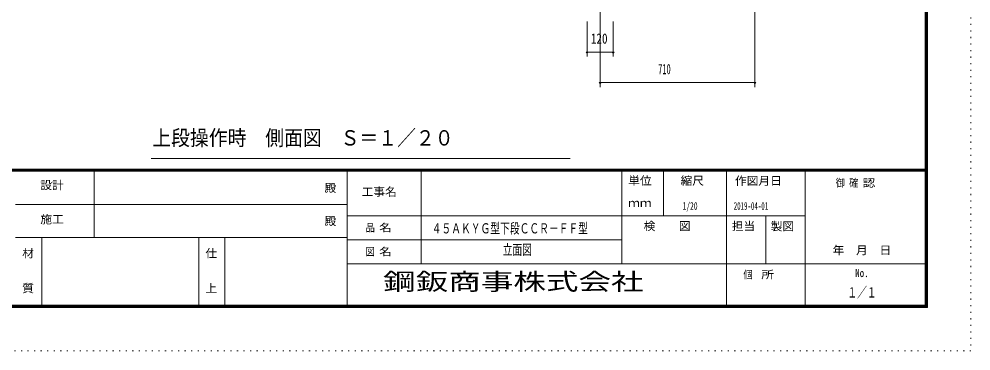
# Model space of a CAD drawing. Units: millimetres, scale not verified. Extents: x -5940 to 5940, y -7390 to 7386.
# Drawn here: x 1576 to 5940, y -1014 to 508 of the extents above; entities that cross this region are included whole.
import ezdxf
from ezdxf.enums import TextEntityAlignment as Align

# ---------------------------------------------------------------- set-up
doc = ezdxf.new("R2010")
doc.units = ezdxf.units.MM
doc.header["$LTSCALE"] = 10
doc.linetypes.add('USER6', pattern=[3, 0.5, -2.5])
for name, color, linetype, lineweight in [('0-1_0-00', 4, 'Continuous', 18), ('0-B_2ラック-F寸法', 3, 'Continuous', 18), ('1-0_F-E_J_ADD', 7, 'USER6', 18)]:
    doc.layers.add(name, color=color, linetype=linetype, lineweight=lineweight)
doc.layers.add('1-A_2-5DIM', color=7, linetype='Continuous')
doc.styles.add('ＭＳ ゴシック', font='')
doc.styles.get('ＭＳ ゴシック').set_extended_font_data('MS Gothic')

msp = doc.modelspace()

# ---------------------------------------------------------------- linework, layer by layer
at = {"layer": '0-1_0-00', "color": 5}
for p, q in [((-5729.95, -180.12), (5730.05, -180.12)), ((5730.05, -181.12), (-5729.95, -181.12)), ((-5729.95, -182.12), (5730.05, -182.12)), ((5730.05, -183.12), (-5729.95, -183.12)), ((-5729.95, -184.12), (5730.05, -184.12)), ((5730.05, -185.12), (-5729.95, -185.12)), ((-5729.95, -186.12), (5730.05, -186.12)), ((5730.05, -187.12), (-5729.95, -187.12)), ((-5729.95, -188.12), (5730.05, -188.12)), ((5730.05, -189.12), (-5729.95, -189.12)), ((-5729.95, -190.12), (5730.05, -190.12)), ((1920.05, -494.12), (1920.05, -190.12)), ((3080.05, -190.12), (3080.05, -814.12)), ((3420.05, -614.12), (3420.05, -190.12)), ((4340.05, -614.12), (4340.05, -190.12)), ((4530.05, -190.12), (4530.05, -394.12)), ((4820.05, -814.12), (4820.05, -190.12)), ((5180.05, -190.12), (5180.05, -814.12)), ((3080.05, -342.12), (1560.05, -342.12)), ((5180.05, -394.12), (3080.05, -394.12)), ((5000.05, -394.12), (5000.05, -614.12)), ((1560.05, -494.12), (3080.05, -494.12)), ((1680.05, -814.12), (1680.05, -494.12)), ((2400.05, -814.12), (2400.05, -494.12)), ((2520.05, -494.12), (2520.05, -814.12)), ((3080.05, -504.12), (4340.05, -504.12)), ((5740.05, -614.12), (3080.05, -614.12))]:
    msp.add_line(p, q, dxfattribs=at)
for points in [[(5740.05, 7225.88), (-5739.95, 7225.88), (-5739.95, -814.12), (5740.05, -814.12)], [(5739.05, 7224.88), (5739.05, -813.12), (-5738.95, -813.12), (-5738.95, 7224.88)], [(5738.05, 7223.88), (5738.05, -812.12), (-5737.95, -812.12), (-5737.95, 7223.88)], [(5737.05, 7222.88), (5737.05, -811.12), (-5736.95, -811.12), (-5736.95, 7222.88)], [(5736.05, 7221.88), (5736.05, -810.12), (-5735.95, -810.12), (-5735.95, 7221.88)], [(5735.05, 7220.88), (5735.05, -809.12), (-5734.95, -809.12), (-5734.95, 7220.88)], [(5734.05, 7219.88), (5734.05, -808.12), (-5733.95, -808.12), (-5733.95, 7219.88)], [(5733.05, 7218.88), (5733.05, -807.12), (-5732.95, -807.12), (-5732.95, 7218.88)], [(5732.05, 7217.88), (5732.05, -806.12), (-5731.95, -806.12), (-5731.95, 7217.88)], [(5731.05, 7216.88), (5731.05, -805.12), (-5730.95, -805.12), (-5730.95, 7216.88)], [(5730.05, 7215.88), (5730.05, -804.12), (-5729.95, -804.12), (-5729.95, 7215.88)]]:
    msp.add_lwpolyline(points, close=True, dxfattribs=at)
at = {"layer": '0-B_2ラック-F寸法'}
for p, q in [((4239.84, 196.39), (4239.84, 539.15)), ((4949.84, 196.39), (4949.84, 549.15)), ((4179.84, 336.39), (4179.84, 497.15)), ((4299.84, 336.39), (4299.84, 497.15)), ((4183.84, 356.39), (4175.84, 356.39)), ((4179.84, 356.39), (4299.84, 356.39)), ((4303.84, 356.39), (4295.84, 356.39)), ((4243.84, 216.39), (4235.84, 216.39)), ((4949.84, 216.39), (4239.84, 216.39)), ((4953.84, 216.39), (4945.84, 216.39)), ((4101.95, -130.85), (2181.95, -130.85))]:
    msp.add_line(p, q, dxfattribs=at)
for centre in [(4179.84, 356.39), (4299.84, 356.39), (4239.84, 216.39), (4949.84, 216.39)]:
    msp.add_arc(centre, 4, 180, 0, dxfattribs=at)
at = {"layer": '1-0_F-E_J_ADD', "color": 5}
msp.add_lwpolyline([(5940.05, 7385.88), (5940.05, -1014.12), (-5939.95, -1014.12), (-5939.95, 7385.88)], close=True, dxfattribs=at)

# ---------------------------------------------------------------- texts
at = {"layer": '0-1_0-00', "color": 7, "style": 'ＭＳ ゴシック'}
for s, height, width, p in [('単位', 37.51, 1.05, (4368.61, -263.59)), ('縮尺', 37.51, 1.05, (4608.61, -263.59)), ('作図月日', 37.51, 1.05, (4858.17, -264)), ('設計', 37.51, 1.05, (1673.61, -283.81)), ('殿', 37.51, 1.05, (2976.61, -296.59)), ('工事名', 37.51, 1.05, (3146.61, -314.59)), ('御 ', 35.43, 0.85, (5319.71, -272.05)), ('確 ', 35.43, 0.85, (5381.47, -272.05)), ('認', 35.43, 1.2, (5443.22, -272.05)), ('ｍｍ', 37.51, 1.05, (4368.61, -365.59)), ('1/20', 35.17, 0.6, (4617.93, -377.2)), ('2019-04-01', 35.17, 0.55, (4852.45, -377.2)), ('施工', 37.51, 1.05, (1673.61, -440.59)), ('殿', 37.51, 1.05, (2976.61, -448.59)), ('品 ', 35.43, 0.85, (3165.11, -477.28)), ('名', 35.43, 1.2, (3226.87, -477.28)), ('４５ＡＫＹＧ型下段ＣＣＲ－ＦＦ型', 46.89, 0.7, (3467.9, -489.12)), ('検\u3000\u3000図', 37.51, 1.05, (4439.61, -471.59)), ('担当', 37.51, 1.05, (4843.61, -471.59)), ('製図', 37.51, 1.05, (5022.01, -472.57)), ('立面図', 46.89, 0.7, (3793.25, -587.21)), ('材', 37.51, 1.05, (1590.61, -596.59)), ('仕', 37.51, 1.05, (2430.61, -596.59)), ('図 ', 35.43, 0.85, (3165.11, -587.28)), ('名', 35.43, 1.2, (3226.87, -587.28)), ('\u3000年\u3000月\u3000日', 37.51, 1.05, (5252.11, -582.36)), ('個  ', 35.43, 0.85, (4896.61, -692.28)), ('所', 35.43, 1.2, (4978.95, -692.28)), ('No.', 37.51, 0.8, (5409.61, -686.59)), ('質', 37.51, 1.05, (1590.61, -756.59)), ('上', 37.51, 1.05, (2430.61, -756.59)), ('１／１', 46.89, 0.7, (5373.25, -783.11))]:
    msp.add_text(s, height=height, dxfattribs=dict(at, width=width)).set_placement(p, align=Align.BOTTOM_LEFT)
at = {"layer": '0-B_2ラック-F寸法', "color": 7, "style": 'ＭＳ ゴシック'}
for s, height, width, p in [('120', 46.89, 0.8, (4197.52, 381.19)), ('710', 46.89, 0.6, (4506.17, 241.19)), ('上段操作時\u3000側面図\u3000Ｓ＝１／２０', 70.33, 0.9, (2186.75, -92.99))]:
    msp.add_text(s, height=height, dxfattribs=dict(at, width=width)).set_placement(p, align=Align.BOTTOM_LEFT)
at = {"layer": '1-A_2-5DIM', "style": 'ＭＳ ゴシック', "width": 1.4}
msp.add_text('鋼鈑商事株式会社', height=78.15, dxfattribs=at).set_placement((3245.34, -758.2), align=Align.BOTTOM_LEFT)

doc.saveas('drawing.dxf')
